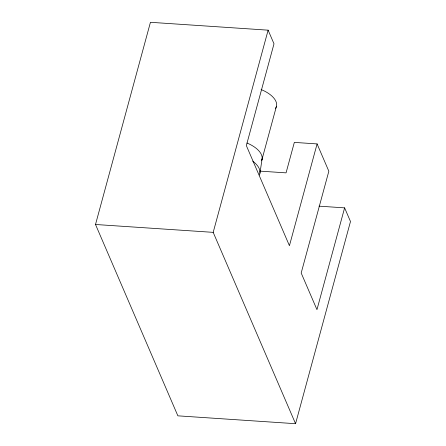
<?xml version="1.0" encoding="UTF-8"?>
<svg xmlns="http://www.w3.org/2000/svg" width="446" height="446" viewBox="0 0 446 446"><rect width="100%" height="100%" fill="white"/><g stroke="black" fill="none" stroke-linecap="round" stroke-linejoin="round"><path stroke-width="0.67" d="M259.918 173.316L262.103 158.854M319.002 206.152L344.613 207.864L350.489 221.511L295.559 423.7L177.876 415.834L95.511 224.489L150.441 22.3L268.124 30.166L274 43.819L246.343 145.602L289.432 245.707L317.089 143.919L294.338 142.397L286.059 172.864L259.656 171.102M295.559 423.7L213.188 232.355L268.124 30.166M261.925 159.713L276.414 106.393M344.613 207.864L316.961 309.647L301.184 273.008L328.841 171.219L317.089 143.919M95.511 224.489L213.188 232.355M252.748 161.162A26.565 13.363 15.2 0 1 259.355 175.094M246.984 143.021A24.904 12.527 15.2 0 1 261.54 160.738M261.077 89.54A24.904 12.527 15.2 0 1 275.823 107.815M275.589 108.2A24.904 12.527 15.2 0 1 275.461 108.389"/></g></svg>
